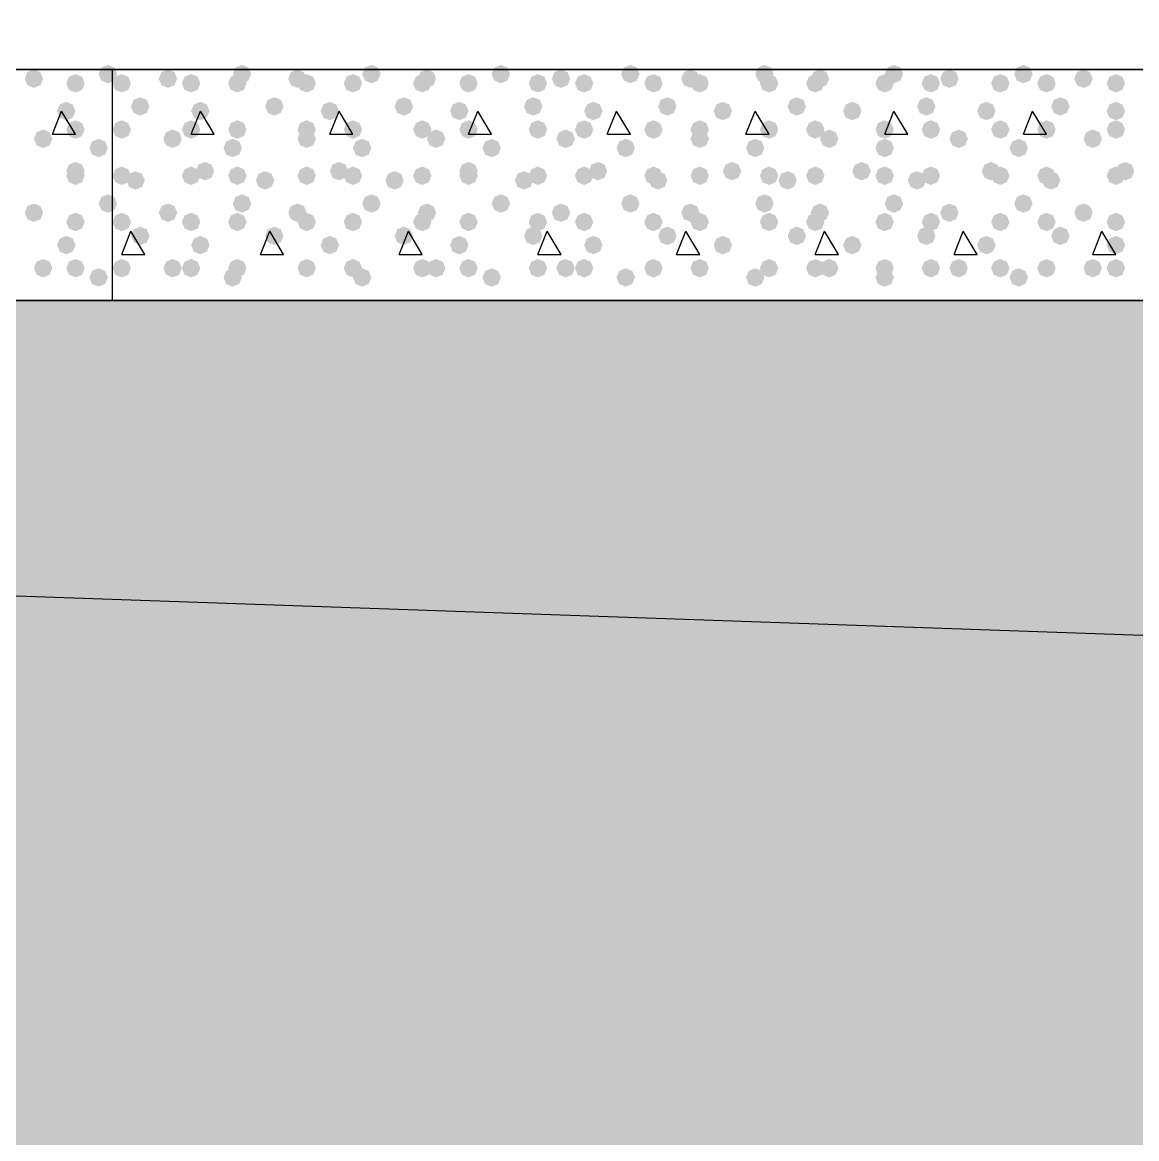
# Model space of a CAD drawing. Header units: millimetres. Extents: x 0 to 420, y 0 to 297.
# Drawn here: x 111.44 to 121.64, y 152.81 to 163.03 of the extents above; entities that cross this region are included whole.
import ezdxf

# ---------------------------------------------------------------- set-up
doc = ezdxf.new("R2010")
doc.units = ezdxf.units.MM
doc.layers.get('0').update_dxf_attribs({"linetype": 'CONTINUOUS'})

msp = doc.modelspace()

# ---------------------------------------------------------------- hatches: boundary and pattern name
at = {"true_color": 0x000007}
for points in [[(112.310333, 162.56), (112.285463, 162.500204), (112.225667, 162.475333), (112.165871, 162.500204), (112.141, 162.56), (112.165871, 162.619796), (112.225667, 162.644667), (112.285462, 162.619796)], [(111.633, 162.517667), (111.608129, 162.457871), (111.548333, 162.433), (111.488537, 162.457871), (111.463667, 162.517667), (111.488537, 162.577462), (111.548333, 162.602333), (111.608129, 162.577463)], [(112.014, 162.475333), (111.989129, 162.415537), (111.929333, 162.390667), (111.869538, 162.415537), (111.844667, 162.475333), (111.869537, 162.535129), (111.929333, 162.56), (111.989129, 162.535129)], [(111.929333, 162.221333), (111.904462, 162.161537), (111.844667, 162.136667), (111.784871, 162.161537), (111.76, 162.221333), (111.784871, 162.281129), (111.844667, 162.306), (111.904462, 162.281129)], [(112.014, 162.052), (111.989129, 161.992204), (111.929333, 161.967333), (111.869538, 161.992204), (111.844667, 162.052), (111.869537, 162.111796), (111.929333, 162.136667), (111.989129, 162.111796)], [(111.717667, 161.967333), (111.692796, 161.907537), (111.633, 161.882667), (111.573204, 161.907537), (111.548333, 161.967333), (111.573204, 162.027129), (111.633, 162.052), (111.692796, 162.027129)], [(112.225667, 161.882667), (112.200796, 161.822871), (112.141, 161.798), (112.081204, 161.822871), (112.056333, 161.882667), (112.081204, 161.942462), (112.141, 161.967333), (112.200796, 161.942463)], [(112.014, 161.671), (111.989129, 161.611204), (111.929333, 161.586333), (111.869538, 161.611204), (111.844667, 161.671), (111.869537, 161.730796), (111.929333, 161.755667), (111.989129, 161.730796)], [(112.014, 161.628667), (111.989129, 161.568871), (111.929333, 161.544), (111.869538, 161.568871), (111.844667, 161.628667), (111.869537, 161.688462), (111.929333, 161.713333), (111.989129, 161.688463)], [(112.310333, 161.374667), (112.285463, 161.314871), (112.225667, 161.29), (112.165871, 161.314871), (112.141, 161.374667), (112.165871, 161.434462), (112.225667, 161.459333), (112.285462, 161.434463)], [(111.633, 161.29), (111.608129, 161.230204), (111.548333, 161.205333), (111.488537, 161.230204), (111.463667, 161.29), (111.488537, 161.349796), (111.548333, 161.374667), (111.608129, 161.349796)], [(112.014, 161.205333), (111.989129, 161.145537), (111.929333, 161.120667), (111.869538, 161.145537), (111.844667, 161.205333), (111.869537, 161.265129), (111.929333, 161.29), (111.989129, 161.265129)], [(111.929333, 160.993667), (111.904462, 160.933871), (111.844667, 160.909), (111.784871, 160.933871), (111.76, 160.993667), (111.784871, 161.053462), (111.844667, 161.078333), (111.904462, 161.053463)], [(111.717667, 160.782), (111.692796, 160.722204), (111.633, 160.697333), (111.573204, 160.722204), (111.548333, 160.782), (111.573204, 160.841796), (111.633, 160.866667), (111.692796, 160.841796)], [(112.014, 160.782), (111.989129, 160.722204), (111.929333, 160.697333), (111.869538, 160.722204), (111.844667, 160.782), (111.869537, 160.841796), (111.929333, 160.866667), (111.989129, 160.841796)], [(112.225667, 160.697333), (112.200796, 160.637537), (112.141, 160.612667), (112.081204, 160.637537), (112.056333, 160.697333), (112.081204, 160.757129), (112.141, 160.782), (112.200796, 160.757129)]]:
    msp.add_hatch(color=0, dxfattribs=at).paths.add_polyline_path(points, flags=0)
at = {"true_color": 0x000008}
for points in [[(113.538, 162.56), (113.513129, 162.500204), (113.453333, 162.475333), (113.393537, 162.500204), (113.368667, 162.56), (113.393537, 162.619796), (113.453333, 162.644667), (113.513129, 162.619796)], [(114.723333, 162.56), (114.698463, 162.500204), (114.638667, 162.475333), (114.578871, 162.500204), (114.554, 162.56), (114.578871, 162.619796), (114.638667, 162.644667), (114.698462, 162.619796)], [(115.908667, 162.56), (115.883796, 162.500204), (115.824, 162.475333), (115.764204, 162.500204), (115.739333, 162.56), (115.764204, 162.619796), (115.824, 162.644667), (115.883796, 162.619796)], [(117.094, 162.56), (117.069129, 162.500204), (117.009333, 162.475333), (116.949538, 162.500204), (116.924667, 162.56), (116.949537, 162.619796), (117.009333, 162.644667), (117.069129, 162.619796)], [(118.321667, 162.56), (118.296796, 162.500204), (118.237, 162.475333), (118.177204, 162.500204), (118.152333, 162.56), (118.177204, 162.619796), (118.237, 162.644667), (118.296796, 162.619796)], [(119.507, 162.56), (119.482129, 162.500204), (119.422333, 162.475333), (119.362538, 162.500204), (119.337667, 162.56), (119.362537, 162.619796), (119.422333, 162.644667), (119.482129, 162.619796)], [(120.692333, 162.56), (120.667463, 162.500204), (120.607667, 162.475333), (120.547871, 162.500204), (120.523, 162.56), (120.547871, 162.619796), (120.607667, 162.644667), (120.667462, 162.619796)], [(112.437333, 162.475333), (112.412463, 162.415537), (112.352667, 162.390667), (112.292871, 162.415537), (112.268, 162.475333), (112.292871, 162.535129), (112.352667, 162.56), (112.412462, 162.535129)], [(112.860667, 162.517667), (112.835796, 162.457871), (112.776, 162.433), (112.716204, 162.457871), (112.691333, 162.517667), (112.716204, 162.577462), (112.776, 162.602333), (112.835796, 162.577463)], [(113.072333, 162.475333), (113.047463, 162.415537), (112.987667, 162.390667), (112.927871, 162.415537), (112.903, 162.475333), (112.927871, 162.535129), (112.987667, 162.56), (113.047462, 162.535129)], [(113.495667, 162.475333), (113.470796, 162.415537), (113.411, 162.390667), (113.351204, 162.415537), (113.326333, 162.475333), (113.351204, 162.535129), (113.411, 162.56), (113.470796, 162.535129)], [(114.046, 162.517667), (114.021129, 162.457871), (113.961333, 162.433), (113.901537, 162.457871), (113.876667, 162.517667), (113.901537, 162.577462), (113.961333, 162.602333), (114.021129, 162.577463)], [(114.130667, 162.475333), (114.105796, 162.415537), (114.046, 162.390667), (113.986204, 162.415537), (113.961333, 162.475333), (113.986204, 162.535129), (114.046, 162.56), (114.105796, 162.535129)], [(114.554, 162.475333), (114.529129, 162.415537), (114.469333, 162.390667), (114.409538, 162.415537), (114.384667, 162.475333), (114.409537, 162.535129), (114.469333, 162.56), (114.529129, 162.535129)], [(115.189, 162.475333), (115.164129, 162.415537), (115.104333, 162.390667), (115.044538, 162.415537), (115.019667, 162.475333), (115.044537, 162.535129), (115.104333, 162.56), (115.164129, 162.535129)], [(115.231333, 162.517667), (115.206463, 162.457871), (115.146667, 162.433), (115.086871, 162.457871), (115.062, 162.517667), (115.086871, 162.577462), (115.146667, 162.602333), (115.206462, 162.577463)], [(115.612333, 162.475333), (115.587463, 162.415537), (115.527667, 162.390667), (115.467871, 162.415537), (115.443, 162.475333), (115.467871, 162.535129), (115.527667, 162.56), (115.587462, 162.535129)], [(116.247333, 162.475333), (116.222463, 162.415537), (116.162667, 162.390667), (116.102871, 162.415537), (116.078, 162.475333), (116.102871, 162.535129), (116.162667, 162.56), (116.222462, 162.535129)], [(116.459, 162.517667), (116.434129, 162.457871), (116.374333, 162.433), (116.314538, 162.457871), (116.289667, 162.517667), (116.314537, 162.577462), (116.374333, 162.602333), (116.434129, 162.577463)], [(116.670667, 162.475333), (116.645796, 162.415537), (116.586, 162.390667), (116.526204, 162.415537), (116.501333, 162.475333), (116.526204, 162.535129), (116.586, 162.56), (116.645796, 162.535129)], [(117.305667, 162.475333), (117.280796, 162.415537), (117.221, 162.390667), (117.161204, 162.415537), (117.136333, 162.475333), (117.161204, 162.535129), (117.221, 162.56), (117.280796, 162.535129)], [(117.644333, 162.517667), (117.619462, 162.457871), (117.559667, 162.433), (117.499871, 162.457871), (117.475, 162.517667), (117.499871, 162.577462), (117.559667, 162.602333), (117.619462, 162.577463)], [(117.729, 162.475333), (117.704129, 162.415537), (117.644333, 162.390667), (117.584538, 162.415537), (117.559667, 162.475333), (117.584537, 162.535129), (117.644333, 162.56), (117.704129, 162.535129)], [(118.364, 162.475333), (118.339129, 162.415537), (118.279333, 162.390667), (118.219538, 162.415537), (118.194667, 162.475333), (118.219537, 162.535129), (118.279333, 162.56), (118.339129, 162.535129)], [(118.787333, 162.475333), (118.762463, 162.415537), (118.702667, 162.390667), (118.642871, 162.415537), (118.618, 162.475333), (118.642871, 162.535129), (118.702667, 162.56), (118.762462, 162.535129)], [(118.829667, 162.517667), (118.804796, 162.457871), (118.745, 162.433), (118.685204, 162.457871), (118.660333, 162.517667), (118.685204, 162.577462), (118.745, 162.602333), (118.804796, 162.577463)], [(119.422333, 162.475333), (119.397463, 162.415537), (119.337667, 162.390667), (119.277871, 162.415537), (119.253, 162.475333), (119.277871, 162.535129), (119.337667, 162.56), (119.397462, 162.535129)], [(119.845667, 162.475333), (119.820796, 162.415537), (119.761, 162.390667), (119.701204, 162.415537), (119.676333, 162.475333), (119.701204, 162.535129), (119.761, 162.56), (119.820796, 162.535129)], [(120.015, 162.517667), (119.990129, 162.457871), (119.930333, 162.433), (119.870538, 162.457871), (119.845667, 162.517667), (119.870537, 162.577462), (119.930333, 162.602333), (119.990129, 162.577463)], [(120.480667, 162.475333), (120.455796, 162.415537), (120.396, 162.390667), (120.336204, 162.415537), (120.311333, 162.475333), (120.336204, 162.535129), (120.396, 162.56), (120.455796, 162.535129)], [(120.904, 162.475333), (120.879129, 162.415537), (120.819333, 162.390667), (120.759538, 162.415537), (120.734667, 162.475333), (120.759537, 162.535129), (120.819333, 162.56), (120.879129, 162.535129)], [(121.242667, 162.517667), (121.217796, 162.457871), (121.158, 162.433), (121.098204, 162.457871), (121.073333, 162.517667), (121.098204, 162.577462), (121.158, 162.602333), (121.217796, 162.577463)], [(121.539, 162.475333), (121.514129, 162.415537), (121.454333, 162.390667), (121.394538, 162.415537), (121.369667, 162.475333), (121.394537, 162.535129), (121.454333, 162.56), (121.514129, 162.535129)], [(112.606667, 162.263667), (112.581796, 162.203871), (112.522, 162.179), (112.462204, 162.203871), (112.437333, 162.263667), (112.462204, 162.323462), (112.522, 162.348333), (112.581796, 162.323463)], [(113.834333, 162.263667), (113.809462, 162.203871), (113.749667, 162.179), (113.689871, 162.203871), (113.665, 162.263667), (113.689871, 162.323462), (113.749667, 162.348333), (113.809462, 162.323463)], [(115.019667, 162.263667), (114.994796, 162.203871), (114.935, 162.179), (114.875204, 162.203871), (114.850333, 162.263667), (114.875204, 162.323462), (114.935, 162.348333), (114.994796, 162.323463)], [(116.205, 162.263667), (116.180129, 162.203871), (116.120333, 162.179), (116.060538, 162.203871), (116.035667, 162.263667), (116.060537, 162.323462), (116.120333, 162.348333), (116.180129, 162.323463)], [(117.432667, 162.263667), (117.407796, 162.203871), (117.348, 162.179), (117.288204, 162.203871), (117.263333, 162.263667), (117.288204, 162.323462), (117.348, 162.348333), (117.407796, 162.323463)], [(118.618, 162.263667), (118.593129, 162.203871), (118.533333, 162.179), (118.473537, 162.203871), (118.448667, 162.263667), (118.473537, 162.323462), (118.533333, 162.348333), (118.593129, 162.323463)], [(119.803333, 162.263667), (119.778463, 162.203871), (119.718667, 162.179), (119.658871, 162.203871), (119.634, 162.263667), (119.658871, 162.323462), (119.718667, 162.348333), (119.778462, 162.323463)], [(121.031, 162.263667), (121.006129, 162.203871), (120.946333, 162.179), (120.886537, 162.203871), (120.861667, 162.263667), (120.886537, 162.323462), (120.946333, 162.348333), (121.006129, 162.323463)], [(113.157, 162.221333), (113.132129, 162.161537), (113.072333, 162.136667), (113.012538, 162.161537), (112.987667, 162.221333), (113.012537, 162.281129), (113.072333, 162.306), (113.132129, 162.281129)], [(114.342333, 162.221333), (114.317463, 162.161537), (114.257667, 162.136667), (114.197871, 162.161537), (114.173, 162.221333), (114.197871, 162.281129), (114.257667, 162.306), (114.317462, 162.281129)], [(115.527667, 162.221333), (115.502796, 162.161537), (115.443, 162.136667), (115.383204, 162.161537), (115.358333, 162.221333), (115.383204, 162.281129), (115.443, 162.306), (115.502796, 162.281129)], [(116.755333, 162.221333), (116.730463, 162.161537), (116.670667, 162.136667), (116.610871, 162.161537), (116.586, 162.221333), (116.610871, 162.281129), (116.670667, 162.306), (116.730462, 162.281129)], [(117.940667, 162.221333), (117.915796, 162.161537), (117.856, 162.136667), (117.796204, 162.161537), (117.771333, 162.221333), (117.796204, 162.281129), (117.856, 162.306), (117.915796, 162.281129)], [(119.126, 162.221333), (119.101129, 162.161537), (119.041333, 162.136667), (118.981537, 162.161537), (118.956667, 162.221333), (118.981537, 162.281129), (119.041333, 162.306), (119.101129, 162.281129)], [(120.353667, 162.221333), (120.328796, 162.161537), (120.269, 162.136667), (120.209204, 162.161537), (120.184333, 162.221333), (120.209204, 162.281129), (120.269, 162.306), (120.328796, 162.281129)], [(121.539, 162.221333), (121.514129, 162.161537), (121.454333, 162.136667), (121.394538, 162.161537), (121.369667, 162.221333), (121.394537, 162.281129), (121.454333, 162.306), (121.514129, 162.281129)], [(112.437333, 162.052), (112.412463, 161.992204), (112.352667, 161.967333), (112.292871, 161.992204), (112.268, 162.052), (112.292871, 162.111796), (112.352667, 162.136667), (112.412462, 162.111796)], [(113.072333, 162.052), (113.047463, 161.992204), (112.987667, 161.967333), (112.927871, 161.992204), (112.903, 162.052), (112.927871, 162.111796), (112.987667, 162.136667), (113.047462, 162.111796)], [(113.495667, 162.052), (113.470796, 161.992204), (113.411, 161.967333), (113.351204, 161.992204), (113.326333, 162.052), (113.351204, 162.111796), (113.411, 162.136667), (113.470796, 162.111796)], [(114.130667, 162.052), (114.105796, 161.992204), (114.046, 161.967333), (113.986204, 161.992204), (113.961333, 162.052), (113.986204, 162.111796), (114.046, 162.136667), (114.105796, 162.111796)], [(114.554, 162.052), (114.529129, 161.992204), (114.469333, 161.967333), (114.409538, 161.992204), (114.384667, 162.052), (114.409537, 162.111796), (114.469333, 162.136667), (114.529129, 162.111796)], [(115.189, 162.052), (115.164129, 161.992204), (115.104333, 161.967333), (115.044538, 161.992204), (115.019667, 162.052), (115.044537, 162.111796), (115.104333, 162.136667), (115.164129, 162.111796)], [(115.612333, 162.052), (115.587463, 161.992204), (115.527667, 161.967333), (115.467871, 161.992204), (115.443, 162.052), (115.467871, 162.111796), (115.527667, 162.136667), (115.587462, 162.111796)], [(116.247333, 162.052), (116.222463, 161.992204), (116.162667, 161.967333), (116.102871, 161.992204), (116.078, 162.052), (116.102871, 162.111796), (116.162667, 162.136667), (116.222462, 162.111796)], [(116.670667, 162.052), (116.645796, 161.992204), (116.586, 161.967333), (116.526204, 161.992204), (116.501333, 162.052), (116.526204, 162.111796), (116.586, 162.136667), (116.645796, 162.111796)], [(117.305667, 162.052), (117.280796, 161.992204), (117.221, 161.967333), (117.161204, 161.992204), (117.136333, 162.052), (117.161204, 162.111796), (117.221, 162.136667), (117.280796, 162.111796)], [(117.729, 162.052), (117.704129, 161.992204), (117.644333, 161.967333), (117.584538, 161.992204), (117.559667, 162.052), (117.584537, 162.111796), (117.644333, 162.136667), (117.704129, 162.111796)], [(118.364, 162.052), (118.339129, 161.992204), (118.279333, 161.967333), (118.219538, 161.992204), (118.194667, 162.052), (118.219537, 162.111796), (118.279333, 162.136667), (118.339129, 162.111796)], [(118.787333, 162.052), (118.762463, 161.992204), (118.702667, 161.967333), (118.642871, 161.992204), (118.618, 162.052), (118.642871, 162.111796), (118.702667, 162.136667), (118.762462, 162.111796)], [(119.422333, 162.052), (119.397463, 161.992204), (119.337667, 161.967333), (119.277871, 161.992204), (119.253, 162.052), (119.277871, 162.111796), (119.337667, 162.136667), (119.397462, 162.111796)], [(119.845667, 162.052), (119.820796, 161.992204), (119.761, 161.967333), (119.701204, 161.992204), (119.676333, 162.052), (119.701204, 162.111796), (119.761, 162.136667), (119.820796, 162.111796)], [(120.480667, 162.052), (120.455796, 161.992204), (120.396, 161.967333), (120.336204, 161.992204), (120.311333, 162.052), (120.336204, 162.111796), (120.396, 162.136667), (120.455796, 162.111796)], [(120.904, 162.052), (120.879129, 161.992204), (120.819333, 161.967333), (120.759538, 161.992204), (120.734667, 162.052), (120.759537, 162.111796), (120.819333, 162.136667), (120.879129, 162.111796)], [(121.539, 162.052), (121.514129, 161.992204), (121.454333, 161.967333), (121.394538, 161.992204), (121.369667, 162.052), (121.394537, 162.111796), (121.454333, 162.136667), (121.514129, 162.111796)], [(112.903, 161.967333), (112.878129, 161.907537), (112.818333, 161.882667), (112.758537, 161.907537), (112.733667, 161.967333), (112.758537, 162.027129), (112.818333, 162.052), (112.878129, 162.027129)], [(114.130667, 161.967333), (114.105796, 161.907537), (114.046, 161.882667), (113.986204, 161.907537), (113.961333, 161.967333), (113.986204, 162.027129), (114.046, 162.052), (114.105796, 162.027129)], [(115.316, 161.967333), (115.291129, 161.907537), (115.231333, 161.882667), (115.171537, 161.907537), (115.146667, 161.967333), (115.171537, 162.027129), (115.231333, 162.052), (115.291129, 162.027129)], [(116.501333, 161.967333), (116.476463, 161.907537), (116.416667, 161.882667), (116.356871, 161.907537), (116.332, 161.967333), (116.356871, 162.027129), (116.416667, 162.052), (116.476462, 162.027129)], [(117.729, 161.967333), (117.704129, 161.907537), (117.644333, 161.882667), (117.584538, 161.907537), (117.559667, 161.967333), (117.584537, 162.027129), (117.644333, 162.052), (117.704129, 162.027129)], [(118.914333, 161.967333), (118.889462, 161.907537), (118.829667, 161.882667), (118.769871, 161.907537), (118.745, 161.967333), (118.769871, 162.027129), (118.829667, 162.052), (118.889462, 162.027129)], [(120.099667, 161.967333), (120.074796, 161.907537), (120.015, 161.882667), (119.955204, 161.907537), (119.930333, 161.967333), (119.955204, 162.027129), (120.015, 162.052), (120.074796, 162.027129)], [(121.327333, 161.967333), (121.302463, 161.907537), (121.242667, 161.882667), (121.182871, 161.907537), (121.158, 161.967333), (121.182871, 162.027129), (121.242667, 162.052), (121.302462, 162.027129)], [(113.453333, 161.882667), (113.428463, 161.822871), (113.368667, 161.798), (113.308871, 161.822871), (113.284, 161.882667), (113.308871, 161.942462), (113.368667, 161.967333), (113.428462, 161.942463)], [(114.638667, 161.882667), (114.613796, 161.822871), (114.554, 161.798), (114.494204, 161.822871), (114.469333, 161.882667), (114.494204, 161.942462), (114.554, 161.967333), (114.613796, 161.942463)], [(115.824, 161.882667), (115.799129, 161.822871), (115.739333, 161.798), (115.679538, 161.822871), (115.654667, 161.882667), (115.679537, 161.942462), (115.739333, 161.967333), (115.799129, 161.942463)], [(117.051667, 161.882667), (117.026796, 161.822871), (116.967, 161.798), (116.907204, 161.822871), (116.882333, 161.882667), (116.907204, 161.942462), (116.967, 161.967333), (117.026796, 161.942463)], [(118.237, 161.882667), (118.212129, 161.822871), (118.152333, 161.798), (118.092538, 161.822871), (118.067667, 161.882667), (118.092537, 161.942462), (118.152333, 161.967333), (118.212129, 161.942463)], [(119.422333, 161.882667), (119.397463, 161.822871), (119.337667, 161.798), (119.277871, 161.822871), (119.253, 161.882667), (119.277871, 161.942462), (119.337667, 161.967333), (119.397462, 161.942463)], [(120.65, 161.882667), (120.625129, 161.822871), (120.565333, 161.798), (120.505538, 161.822871), (120.480667, 161.882667), (120.505537, 161.942462), (120.565333, 161.967333), (120.625129, 161.942463)], [(113.199333, 161.671), (113.174462, 161.611204), (113.114667, 161.586333), (113.054871, 161.611204), (113.03, 161.671), (113.054871, 161.730796), (113.114667, 161.755667), (113.174462, 161.730796)], [(114.427, 161.671), (114.402129, 161.611204), (114.342333, 161.586333), (114.282538, 161.611204), (114.257667, 161.671), (114.282537, 161.730796), (114.342333, 161.755667), (114.402129, 161.730796)], [(115.612333, 161.671), (115.587463, 161.611204), (115.527667, 161.586333), (115.467871, 161.611204), (115.443, 161.671), (115.467871, 161.730796), (115.527667, 161.755667), (115.587462, 161.730796)], [(116.797667, 161.671), (116.772796, 161.611204), (116.713, 161.586333), (116.653204, 161.611204), (116.628333, 161.671), (116.653204, 161.730796), (116.713, 161.755667), (116.772796, 161.730796)], [(118.025333, 161.671), (118.000463, 161.611204), (117.940667, 161.586333), (117.880871, 161.611204), (117.856, 161.671), (117.880871, 161.730796), (117.940667, 161.755667), (118.000462, 161.730796)], [(119.210667, 161.671), (119.185796, 161.611204), (119.126, 161.586333), (119.066204, 161.611204), (119.041333, 161.671), (119.066204, 161.730796), (119.126, 161.755667), (119.185796, 161.730796)], [(120.396, 161.671), (120.371129, 161.611204), (120.311333, 161.586333), (120.251537, 161.611204), (120.226667, 161.671), (120.251537, 161.730796), (120.311333, 161.755667), (120.371129, 161.730796)], [(121.623667, 161.671), (121.598796, 161.611204), (121.539, 161.586333), (121.479204, 161.611204), (121.454333, 161.671), (121.479204, 161.730796), (121.539, 161.755667), (121.598796, 161.730796)], [(112.437333, 161.628667), (112.412463, 161.568871), (112.352667, 161.544), (112.292871, 161.568871), (112.268, 161.628667), (112.292871, 161.688462), (112.352667, 161.713333), (112.412462, 161.688463)], [(112.564333, 161.586333), (112.539462, 161.526537), (112.479667, 161.501667), (112.419871, 161.526537), (112.395, 161.586333), (112.419871, 161.646129), (112.479667, 161.671), (112.539462, 161.646129)], [(113.072333, 161.628667), (113.047463, 161.568871), (112.987667, 161.544), (112.927871, 161.568871), (112.903, 161.628667), (112.927871, 161.688462), (112.987667, 161.713333), (113.047462, 161.688463)], [(113.495667, 161.628667), (113.470796, 161.568871), (113.411, 161.544), (113.351204, 161.568871), (113.326333, 161.628667), (113.351204, 161.688462), (113.411, 161.713333), (113.470796, 161.688463)], [(113.749667, 161.586333), (113.724796, 161.526537), (113.665, 161.501667), (113.605204, 161.526537), (113.580333, 161.586333), (113.605204, 161.646129), (113.665, 161.671), (113.724796, 161.646129)], [(114.130667, 161.628667), (114.105796, 161.568871), (114.046, 161.544), (113.986204, 161.568871), (113.961333, 161.628667), (113.986204, 161.688462), (114.046, 161.713333), (114.105796, 161.688463)], [(114.554, 161.628667), (114.529129, 161.568871), (114.469333, 161.544), (114.409538, 161.568871), (114.384667, 161.628667), (114.409537, 161.688462), (114.469333, 161.713333), (114.529129, 161.688463)], [(114.935, 161.586333), (114.910129, 161.526537), (114.850333, 161.501667), (114.790538, 161.526537), (114.765667, 161.586333), (114.790537, 161.646129), (114.850333, 161.671), (114.910129, 161.646129)], [(115.189, 161.628667), (115.164129, 161.568871), (115.104333, 161.544), (115.044538, 161.568871), (115.019667, 161.628667), (115.044537, 161.688462), (115.104333, 161.713333), (115.164129, 161.688463)], [(115.612333, 161.628667), (115.587463, 161.568871), (115.527667, 161.544), (115.467871, 161.568871), (115.443, 161.628667), (115.467871, 161.688462), (115.527667, 161.713333), (115.587462, 161.688463)], [(116.120333, 161.586333), (116.095463, 161.526537), (116.035667, 161.501667), (115.975871, 161.526537), (115.951, 161.586333), (115.975871, 161.646129), (116.035667, 161.671), (116.095462, 161.646129)], [(116.247333, 161.628667), (116.222463, 161.568871), (116.162667, 161.544), (116.102871, 161.568871), (116.078, 161.628667), (116.102871, 161.688462), (116.162667, 161.713333), (116.222462, 161.688463)], [(116.670667, 161.628667), (116.645796, 161.568871), (116.586, 161.544), (116.526204, 161.568871), (116.501333, 161.628667), (116.526204, 161.688462), (116.586, 161.713333), (116.645796, 161.688463)], [(117.305667, 161.628667), (117.280796, 161.568871), (117.221, 161.544), (117.161204, 161.568871), (117.136333, 161.628667), (117.161204, 161.688462), (117.221, 161.713333), (117.280796, 161.688463)], [(117.348, 161.586333), (117.323129, 161.526537), (117.263333, 161.501667), (117.203538, 161.526537), (117.178667, 161.586333), (117.203537, 161.646129), (117.263333, 161.671), (117.323129, 161.646129)], [(117.729, 161.628667), (117.704129, 161.568871), (117.644333, 161.544), (117.584538, 161.568871), (117.559667, 161.628667), (117.584537, 161.688462), (117.644333, 161.713333), (117.704129, 161.688463)], [(118.364, 161.628667), (118.339129, 161.568871), (118.279333, 161.544), (118.219538, 161.568871), (118.194667, 161.628667), (118.219537, 161.688462), (118.279333, 161.713333), (118.339129, 161.688463)], [(118.533333, 161.586333), (118.508463, 161.526537), (118.448667, 161.501667), (118.388871, 161.526537), (118.364, 161.586333), (118.388871, 161.646129), (118.448667, 161.671), (118.508462, 161.646129)], [(118.787333, 161.628667), (118.762463, 161.568871), (118.702667, 161.544), (118.642871, 161.568871), (118.618, 161.628667), (118.642871, 161.688462), (118.702667, 161.713333), (118.762462, 161.688463)], [(119.422333, 161.628667), (119.397463, 161.568871), (119.337667, 161.544), (119.277871, 161.568871), (119.253, 161.628667), (119.277871, 161.688462), (119.337667, 161.713333), (119.397462, 161.688463)], [(119.718667, 161.586333), (119.693796, 161.526537), (119.634, 161.501667), (119.574204, 161.526537), (119.549333, 161.586333), (119.574204, 161.646129), (119.634, 161.671), (119.693796, 161.646129)], [(119.845667, 161.628667), (119.820796, 161.568871), (119.761, 161.544), (119.701204, 161.568871), (119.676333, 161.628667), (119.701204, 161.688462), (119.761, 161.713333), (119.820796, 161.688463)], [(120.480667, 161.628667), (120.455796, 161.568871), (120.396, 161.544), (120.336204, 161.568871), (120.311333, 161.628667), (120.336204, 161.688462), (120.396, 161.713333), (120.455796, 161.688463)], [(120.904, 161.628667), (120.879129, 161.568871), (120.819333, 161.544), (120.759538, 161.568871), (120.734667, 161.628667), (120.759537, 161.688462), (120.819333, 161.713333), (120.879129, 161.688463)], [(120.946333, 161.586333), (120.921462, 161.526537), (120.861667, 161.501667), (120.801871, 161.526537), (120.777, 161.586333), (120.801871, 161.646129), (120.861667, 161.671), (120.921462, 161.646129)], [(121.539, 161.628667), (121.514129, 161.568871), (121.454333, 161.544), (121.394538, 161.568871), (121.369667, 161.628667), (121.394537, 161.688462), (121.454333, 161.713333), (121.514129, 161.688463)], [(113.538, 161.374667), (113.513129, 161.314871), (113.453333, 161.29), (113.393537, 161.314871), (113.368667, 161.374667), (113.393537, 161.434462), (113.453333, 161.459333), (113.513129, 161.434463)], [(114.723333, 161.374667), (114.698463, 161.314871), (114.638667, 161.29), (114.578871, 161.314871), (114.554, 161.374667), (114.578871, 161.434462), (114.638667, 161.459333), (114.698462, 161.434463)], [(115.908667, 161.374667), (115.883796, 161.314871), (115.824, 161.29), (115.764204, 161.314871), (115.739333, 161.374667), (115.764204, 161.434462), (115.824, 161.459333), (115.883796, 161.434463)], [(117.094, 161.374667), (117.069129, 161.314871), (117.009333, 161.29), (116.949538, 161.314871), (116.924667, 161.374667), (116.949537, 161.434462), (117.009333, 161.459333), (117.069129, 161.434463)], [(118.321667, 161.374667), (118.296796, 161.314871), (118.237, 161.29), (118.177204, 161.314871), (118.152333, 161.374667), (118.177204, 161.434462), (118.237, 161.459333), (118.296796, 161.434463)], [(119.507, 161.374667), (119.482129, 161.314871), (119.422333, 161.29), (119.362538, 161.314871), (119.337667, 161.374667), (119.362537, 161.434462), (119.422333, 161.459333), (119.482129, 161.434463)], [(120.692333, 161.374667), (120.667463, 161.314871), (120.607667, 161.29), (120.547871, 161.314871), (120.523, 161.374667), (120.547871, 161.434462), (120.607667, 161.459333), (120.667462, 161.434463)], [(112.860667, 161.29), (112.835796, 161.230204), (112.776, 161.205333), (112.716204, 161.230204), (112.691333, 161.29), (112.716204, 161.349796), (112.776, 161.374667), (112.835796, 161.349796)], [(114.046, 161.29), (114.021129, 161.230204), (113.961333, 161.205333), (113.901537, 161.230204), (113.876667, 161.29), (113.901537, 161.349796), (113.961333, 161.374667), (114.021129, 161.349796)], [(115.231333, 161.29), (115.206463, 161.230204), (115.146667, 161.205333), (115.086871, 161.230204), (115.062, 161.29), (115.086871, 161.349796), (115.146667, 161.374667), (115.206462, 161.349796)], [(116.459, 161.29), (116.434129, 161.230204), (116.374333, 161.205333), (116.314538, 161.230204), (116.289667, 161.29), (116.314537, 161.349796), (116.374333, 161.374667), (116.434129, 161.349796)], [(117.644333, 161.29), (117.619462, 161.230204), (117.559667, 161.205333), (117.499871, 161.230204), (117.475, 161.29), (117.499871, 161.349796), (117.559667, 161.374667), (117.619462, 161.349796)], [(118.829667, 161.29), (118.804796, 161.230204), (118.745, 161.205333), (118.685204, 161.230204), (118.660333, 161.29), (118.685204, 161.349796), (118.745, 161.374667), (118.804796, 161.349796)], [(120.015, 161.29), (119.990129, 161.230204), (119.930333, 161.205333), (119.870538, 161.230204), (119.845667, 161.29), (119.870537, 161.349796), (119.930333, 161.374667), (119.990129, 161.349796)], [(121.242667, 161.29), (121.217796, 161.230204), (121.158, 161.205333), (121.098204, 161.230204), (121.073333, 161.29), (121.098204, 161.349796), (121.158, 161.374667), (121.217796, 161.349796)], [(112.437333, 161.205333), (112.412463, 161.145537), (112.352667, 161.120667), (112.292871, 161.145537), (112.268, 161.205333), (112.292871, 161.265129), (112.352667, 161.29), (112.412462, 161.265129)], [(113.072333, 161.205333), (113.047463, 161.145537), (112.987667, 161.120667), (112.927871, 161.145537), (112.903, 161.205333), (112.927871, 161.265129), (112.987667, 161.29), (113.047462, 161.265129)], [(113.495667, 161.205333), (113.470796, 161.145537), (113.411, 161.120667), (113.351204, 161.145537), (113.326333, 161.205333), (113.351204, 161.265129), (113.411, 161.29), (113.470796, 161.265129)], [(114.130667, 161.205333), (114.105796, 161.145537), (114.046, 161.120667), (113.986204, 161.145537), (113.961333, 161.205333), (113.986204, 161.265129), (114.046, 161.29), (114.105796, 161.265129)], [(114.554, 161.205333), (114.529129, 161.145537), (114.469333, 161.120667), (114.409538, 161.145537), (114.384667, 161.205333), (114.409537, 161.265129), (114.469333, 161.29), (114.529129, 161.265129)], [(115.189, 161.205333), (115.164129, 161.145537), (115.104333, 161.120667), (115.044538, 161.145537), (115.019667, 161.205333), (115.044537, 161.265129), (115.104333, 161.29), (115.164129, 161.265129)], [(115.612333, 161.205333), (115.587463, 161.145537), (115.527667, 161.120667), (115.467871, 161.145537), (115.443, 161.205333), (115.467871, 161.265129), (115.527667, 161.29), (115.587462, 161.265129)], [(116.247333, 161.205333), (116.222463, 161.145537), (116.162667, 161.120667), (116.102871, 161.145537), (116.078, 161.205333), (116.102871, 161.265129), (116.162667, 161.29), (116.222462, 161.265129)], [(116.670667, 161.205333), (116.645796, 161.145537), (116.586, 161.120667), (116.526204, 161.145537), (116.501333, 161.205333), (116.526204, 161.265129), (116.586, 161.29), (116.645796, 161.265129)], [(117.305667, 161.205333), (117.280796, 161.145537), (117.221, 161.120667), (117.161204, 161.145537), (117.136333, 161.205333), (117.161204, 161.265129), (117.221, 161.29), (117.280796, 161.265129)], [(117.729, 161.205333), (117.704129, 161.145537), (117.644333, 161.120667), (117.584538, 161.145537), (117.559667, 161.205333), (117.584537, 161.265129), (117.644333, 161.29), (117.704129, 161.265129)], [(118.364, 161.205333), (118.339129, 161.145537), (118.279333, 161.120667), (118.219538, 161.145537), (118.194667, 161.205333), (118.219537, 161.265129), (118.279333, 161.29), (118.339129, 161.265129)], [(118.787333, 161.205333), (118.762463, 161.145537), (118.702667, 161.120667), (118.642871, 161.145537), (118.618, 161.205333), (118.642871, 161.265129), (118.702667, 161.29), (118.762462, 161.265129)], [(119.422333, 161.205333), (119.397463, 161.145537), (119.337667, 161.120667), (119.277871, 161.145537), (119.253, 161.205333), (119.277871, 161.265129), (119.337667, 161.29), (119.397462, 161.265129)], [(119.845667, 161.205333), (119.820796, 161.145537), (119.761, 161.120667), (119.701204, 161.145537), (119.676333, 161.205333), (119.701204, 161.265129), (119.761, 161.29), (119.820796, 161.265129)], [(120.480667, 161.205333), (120.455796, 161.145537), (120.396, 161.120667), (120.336204, 161.145537), (120.311333, 161.205333), (120.336204, 161.265129), (120.396, 161.29), (120.455796, 161.265129)], [(120.904, 161.205333), (120.879129, 161.145537), (120.819333, 161.120667), (120.759538, 161.145537), (120.734667, 161.205333), (120.759537, 161.265129), (120.819333, 161.29), (120.879129, 161.265129)], [(121.539, 161.205333), (121.514129, 161.145537), (121.454333, 161.120667), (121.394538, 161.145537), (121.369667, 161.205333), (121.394537, 161.265129), (121.454333, 161.29), (121.514129, 161.265129)], [(112.606667, 161.078333), (112.581796, 161.018537), (112.522, 160.993667), (112.462204, 161.018537), (112.437333, 161.078333), (112.462204, 161.138129), (112.522, 161.163), (112.581796, 161.138129)], [(113.834333, 161.078333), (113.809462, 161.018537), (113.749667, 160.993667), (113.689871, 161.018537), (113.665, 161.078333), (113.689871, 161.138129), (113.749667, 161.163), (113.809462, 161.138129)], [(115.019667, 161.078333), (114.994796, 161.018537), (114.935, 160.993667), (114.875204, 161.018537), (114.850333, 161.078333), (114.875204, 161.138129), (114.935, 161.163), (114.994796, 161.138129)], [(116.205, 161.078333), (116.180129, 161.018537), (116.120333, 160.993667), (116.060538, 161.018537), (116.035667, 161.078333), (116.060537, 161.138129), (116.120333, 161.163), (116.180129, 161.138129)], [(117.432667, 161.078333), (117.407796, 161.018537), (117.348, 160.993667), (117.288204, 161.018537), (117.263333, 161.078333), (117.288204, 161.138129), (117.348, 161.163), (117.407796, 161.138129)], [(118.618, 161.078333), (118.593129, 161.018537), (118.533333, 160.993667), (118.473537, 161.018537), (118.448667, 161.078333), (118.473537, 161.138129), (118.533333, 161.163), (118.593129, 161.138129)], [(119.803333, 161.078333), (119.778463, 161.018537), (119.718667, 160.993667), (119.658871, 161.018537), (119.634, 161.078333), (119.658871, 161.138129), (119.718667, 161.163), (119.778462, 161.138129)], [(121.031, 161.078333), (121.006129, 161.018537), (120.946333, 160.993667), (120.886537, 161.018537), (120.861667, 161.078333), (120.886537, 161.138129), (120.946333, 161.163), (121.006129, 161.138129)], [(113.157, 160.993667), (113.132129, 160.933871), (113.072333, 160.909), (113.012538, 160.933871), (112.987667, 160.993667), (113.012537, 161.053462), (113.072333, 161.078333), (113.132129, 161.053463)], [(114.342333, 160.993667), (114.317463, 160.933871), (114.257667, 160.909), (114.197871, 160.933871), (114.173, 160.993667), (114.197871, 161.053462), (114.257667, 161.078333), (114.317462, 161.053463)], [(115.527667, 160.993667), (115.502796, 160.933871), (115.443, 160.909), (115.383204, 160.933871), (115.358333, 160.993667), (115.383204, 161.053462), (115.443, 161.078333), (115.502796, 161.053463)], [(116.755333, 160.993667), (116.730463, 160.933871), (116.670667, 160.909), (116.610871, 160.933871), (116.586, 160.993667), (116.610871, 161.053462), (116.670667, 161.078333), (116.730462, 161.053463)], [(117.940667, 160.993667), (117.915796, 160.933871), (117.856, 160.909), (117.796204, 160.933871), (117.771333, 160.993667), (117.796204, 161.053462), (117.856, 161.078333), (117.915796, 161.053463)], [(119.126, 160.993667), (119.101129, 160.933871), (119.041333, 160.909), (118.981537, 160.933871), (118.956667, 160.993667), (118.981537, 161.053462), (119.041333, 161.078333), (119.101129, 161.053463)], [(120.353667, 160.993667), (120.328796, 160.933871), (120.269, 160.909), (120.209204, 160.933871), (120.184333, 160.993667), (120.209204, 161.053462), (120.269, 161.078333), (120.328796, 161.053463)], [(121.539, 160.993667), (121.514129, 160.933871), (121.454333, 160.909), (121.394538, 160.933871), (121.369667, 160.993667), (121.394537, 161.053462), (121.454333, 161.078333), (121.514129, 161.053463)], [(112.437333, 160.782), (112.412463, 160.722204), (112.352667, 160.697333), (112.292871, 160.722204), (112.268, 160.782), (112.292871, 160.841796), (112.352667, 160.866667), (112.412462, 160.841796)], [(112.903, 160.782), (112.878129, 160.722204), (112.818333, 160.697333), (112.758537, 160.722204), (112.733667, 160.782), (112.758537, 160.841796), (112.818333, 160.866667), (112.878129, 160.841796)], [(113.072333, 160.782), (113.047463, 160.722204), (112.987667, 160.697333), (112.927871, 160.722204), (112.903, 160.782), (112.927871, 160.841796), (112.987667, 160.866667), (113.047462, 160.841796)], [(113.495667, 160.782), (113.470796, 160.722204), (113.411, 160.697333), (113.351204, 160.722204), (113.326333, 160.782), (113.351204, 160.841796), (113.411, 160.866667), (113.470796, 160.841796)], [(114.130667, 160.782), (114.105796, 160.722204), (114.046, 160.697333), (113.986204, 160.722204), (113.961333, 160.782), (113.986204, 160.841796), (114.046, 160.866667), (114.105796, 160.841796)], [(114.130667, 160.782), (114.105796, 160.722204), (114.046, 160.697333), (113.986204, 160.722204), (113.961333, 160.782), (113.986204, 160.841796), (114.046, 160.866667), (114.105796, 160.841796)], [(114.554, 160.782), (114.529129, 160.722204), (114.469333, 160.697333), (114.409538, 160.722204), (114.384667, 160.782), (114.409537, 160.841796), (114.469333, 160.866667), (114.529129, 160.841796)], [(115.189, 160.782), (115.164129, 160.722204), (115.104333, 160.697333), (115.044538, 160.722204), (115.019667, 160.782), (115.044537, 160.841796), (115.104333, 160.866667), (115.164129, 160.841796)], [(115.316, 160.782), (115.291129, 160.722204), (115.231333, 160.697333), (115.171537, 160.722204), (115.146667, 160.782), (115.171537, 160.841796), (115.231333, 160.866667), (115.291129, 160.841796)], [(115.612333, 160.782), (115.587463, 160.722204), (115.527667, 160.697333), (115.467871, 160.722204), (115.443, 160.782), (115.467871, 160.841796), (115.527667, 160.866667), (115.587462, 160.841796)], [(116.247333, 160.782), (116.222463, 160.722204), (116.162667, 160.697333), (116.102871, 160.722204), (116.078, 160.782), (116.102871, 160.841796), (116.162667, 160.866667), (116.222462, 160.841796)], [(116.501333, 160.782), (116.476463, 160.722204), (116.416667, 160.697333), (116.356871, 160.722204), (116.332, 160.782), (116.356871, 160.841796), (116.416667, 160.866667), (116.476462, 160.841796)], [(116.670667, 160.782), (116.645796, 160.722204), (116.586, 160.697333), (116.526204, 160.722204), (116.501333, 160.782), (116.526204, 160.841796), (116.586, 160.866667), (116.645796, 160.841796)], [(117.305667, 160.782), (117.280796, 160.722204), (117.221, 160.697333), (117.161204, 160.722204), (117.136333, 160.782), (117.161204, 160.841796), (117.221, 160.866667), (117.280796, 160.841796)], [(117.729, 160.782), (117.704129, 160.722204), (117.644333, 160.697333), (117.584538, 160.722204), (117.559667, 160.782), (117.584537, 160.841796), (117.644333, 160.866667), (117.704129, 160.841796)], [(117.729, 160.782), (117.704129, 160.722204), (117.644333, 160.697333), (117.584538, 160.722204), (117.559667, 160.782), (117.584537, 160.841796), (117.644333, 160.866667), (117.704129, 160.841796)], [(118.364, 160.782), (118.339129, 160.722204), (118.279333, 160.697333), (118.219538, 160.722204), (118.194667, 160.782), (118.219537, 160.841796), (118.279333, 160.866667), (118.339129, 160.841796)], [(118.787333, 160.782), (118.762463, 160.722204), (118.702667, 160.697333), (118.642871, 160.722204), (118.618, 160.782), (118.642871, 160.841796), (118.702667, 160.866667), (118.762462, 160.841796)], [(118.914333, 160.782), (118.889462, 160.722204), (118.829667, 160.697333), (118.769871, 160.722204), (118.745, 160.782), (118.769871, 160.841796), (118.829667, 160.866667), (118.889462, 160.841796)], [(119.422333, 160.782), (119.397463, 160.722204), (119.337667, 160.697333), (119.277871, 160.722204), (119.253, 160.782), (119.277871, 160.841796), (119.337667, 160.866667), (119.397462, 160.841796)], [(119.845667, 160.782), (119.820796, 160.722204), (119.761, 160.697333), (119.701204, 160.722204), (119.676333, 160.782), (119.701204, 160.841796), (119.761, 160.866667), (119.820796, 160.841796)], [(120.099667, 160.782), (120.074796, 160.722204), (120.015, 160.697333), (119.955204, 160.722204), (119.930333, 160.782), (119.955204, 160.841796), (120.015, 160.866667), (120.074796, 160.841796)], [(120.480667, 160.782), (120.455796, 160.722204), (120.396, 160.697333), (120.336204, 160.722204), (120.311333, 160.782), (120.336204, 160.841796), (120.396, 160.866667), (120.455796, 160.841796)], [(120.904, 160.782), (120.879129, 160.722204), (120.819333, 160.697333), (120.759538, 160.722204), (120.734667, 160.782), (120.759537, 160.841796), (120.819333, 160.866667), (120.879129, 160.841796)], [(121.327333, 160.782), (121.302463, 160.722204), (121.242667, 160.697333), (121.182871, 160.722204), (121.158, 160.782), (121.182871, 160.841796), (121.242667, 160.866667), (121.302462, 160.841796)], [(121.539, 160.782), (121.514129, 160.722204), (121.454333, 160.697333), (121.394538, 160.722204), (121.369667, 160.782), (121.394537, 160.841796), (121.454333, 160.866667), (121.514129, 160.841796)], [(113.453333, 160.697333), (113.428463, 160.637537), (113.368667, 160.612667), (113.308871, 160.637537), (113.284, 160.697333), (113.308871, 160.757129), (113.368667, 160.782), (113.428462, 160.757129)], [(114.638667, 160.697333), (114.613796, 160.637537), (114.554, 160.612667), (114.494204, 160.637537), (114.469333, 160.697333), (114.494204, 160.757129), (114.554, 160.782), (114.613796, 160.757129)], [(115.824, 160.697333), (115.799129, 160.637537), (115.739333, 160.612667), (115.679538, 160.637537), (115.654667, 160.697333), (115.679537, 160.757129), (115.739333, 160.782), (115.799129, 160.757129)], [(117.051667, 160.697333), (117.026796, 160.637537), (116.967, 160.612667), (116.907204, 160.637537), (116.882333, 160.697333), (116.907204, 160.757129), (116.967, 160.782), (117.026796, 160.757129)], [(118.237, 160.697333), (118.212129, 160.637537), (118.152333, 160.612667), (118.092538, 160.637537), (118.067667, 160.697333), (118.092537, 160.757129), (118.152333, 160.782), (118.212129, 160.757129)], [(119.422333, 160.697333), (119.397463, 160.637537), (119.337667, 160.612667), (119.277871, 160.637537), (119.253, 160.697333), (119.277871, 160.757129), (119.337667, 160.782), (119.397462, 160.757129)], [(120.65, 160.697333), (120.625129, 160.637537), (120.565333, 160.612667), (120.505538, 160.637537), (120.480667, 160.697333), (120.505537, 160.757129), (120.565333, 160.782), (120.625129, 160.757129)]]:
    msp.add_hatch(color=0, dxfattribs=at).paths.add_polyline_path(points, flags=0)
h = msp.add_hatch(color=0, dxfattribs=at)
h.paths.add_polyline_path([(379.603, 160.485667), (33.528, 160.485667), (379.603, 148.463)], flags=0)
h.paths.add_polyline_path([(33.528, 160.485667), (379.603, 148.463), (33.528, 148.463)], flags=0)

# ---------------------------------------------------------------- linework, layer by layer
at = {"color": 0, "true_color": 0x000007}
for points in [[(32.469667, 183.811333), (32.469667, 160.485667), (380.661333, 160.485667), (380.661333, 183.811333), (218.228333, 183.811333), (218.228333, 204.978), (194.902667, 204.978), (194.902667, 183.811333)], [(32.469667, 183.811333), (32.469667, 160.485667), (380.661333, 160.485667), (380.661333, 183.811333), (218.228333, 183.811333), (218.228333, 204.978), (194.902667, 204.978), (194.902667, 183.811333)], [(110.151333, 162.602333), (110.151333, 160.485667), (112.268, 160.485667), (112.268, 162.602333)]]:
    msp.add_lwpolyline(points, close=True, dxfattribs=at)
at = {"color": 0, "true_color": 0x0000fd}
msp.add_lwpolyline([(34.586333, 162.602333), (378.544667, 162.602333), (378.544667, 181.694667), (216.111667, 181.694667), (216.111667, 202.861333), (197.019333, 202.861333), (197.019333, 181.694667), (34.586333, 181.694667)], close=True, dxfattribs=at)
at = {"color": 0, "true_color": 0x000007}
for points in [[(131.318, 162.602333), (112.268, 162.602333)], [(111.717667, 162.009667), (111.802333, 162.221333)], [(111.929333, 162.009667), (111.802333, 162.221333)], [(111.717667, 162.009667), (111.929333, 162.009667)], [(112.268, 160.485667), (131.318, 160.485667)]]:
    msp.add_lwpolyline(points, dxfattribs=at)
at = {"color": 0, "true_color": 0x000008}
for points in [[(112.987667, 162.009667), (113.072333, 162.221333)], [(113.199333, 162.009667), (113.072333, 162.221333)], [(114.257667, 162.009667), (114.342333, 162.221333)], [(114.469333, 162.009667), (114.342333, 162.221333)], [(115.527667, 162.009667), (115.612333, 162.221333)], [(115.739333, 162.009667), (115.612333, 162.221333)], [(116.797667, 162.009667), (116.882333, 162.221333)], [(117.009333, 162.009667), (116.882333, 162.221333)], [(118.067667, 162.009667), (118.152333, 162.221333)], [(118.279333, 162.009667), (118.152333, 162.221333)], [(119.337667, 162.009667), (119.422333, 162.221333)], [(119.549333, 162.009667), (119.422333, 162.221333)], [(120.607667, 162.009667), (120.692333, 162.221333)], [(120.819333, 162.009667), (120.692333, 162.221333)], [(112.987667, 162.009667), (113.199333, 162.009667)], [(114.257667, 162.009667), (114.469333, 162.009667)], [(115.527667, 162.009667), (115.739333, 162.009667)], [(116.797667, 162.009667), (117.009333, 162.009667)], [(118.067667, 162.009667), (118.279333, 162.009667)], [(119.337667, 162.009667), (119.549333, 162.009667)], [(120.607667, 162.009667), (120.819333, 162.009667)], [(112.352667, 160.909), (112.437333, 161.120667)], [(112.564333, 160.909), (112.437333, 161.120667)], [(113.622667, 160.909), (113.707333, 161.120667)], [(113.834333, 160.909), (113.707333, 161.120667)], [(114.892667, 160.909), (114.977333, 161.120667)], [(115.104333, 160.909), (114.977333, 161.120667)], [(116.162667, 160.909), (116.247333, 161.120667)], [(116.374333, 160.909), (116.247333, 161.120667)], [(117.432667, 160.909), (117.517333, 161.120667)], [(117.644333, 160.909), (117.517333, 161.120667)], [(118.702667, 160.909), (118.787333, 161.120667)], [(118.914333, 160.909), (118.787333, 161.120667)], [(119.972667, 160.909), (120.057333, 161.120667)], [(120.184333, 160.909), (120.057333, 161.120667)], [(121.242667, 160.909), (121.327333, 161.120667)], [(121.454333, 160.909), (121.327333, 161.120667)], [(112.352667, 160.909), (112.564333, 160.909)], [(113.622667, 160.909), (113.834333, 160.909)], [(114.892667, 160.909), (115.104333, 160.909)], [(116.162667, 160.909), (116.374333, 160.909)], [(117.432667, 160.909), (117.644333, 160.909)], [(118.702667, 160.909), (118.914333, 160.909)], [(119.972667, 160.909), (120.184333, 160.909)], [(121.242667, 160.909), (121.454333, 160.909)]]:
    msp.add_lwpolyline(points, dxfattribs=at)
for points in [[(379.603, 160.485667), (33.528, 160.485667), (379.603, 148.463)], [(33.528, 160.485667), (379.603, 148.463), (33.528, 148.463)]]:
    msp.add_lwpolyline(points, close=True, dxfattribs=at)

doc.saveas('drawing.dxf')
